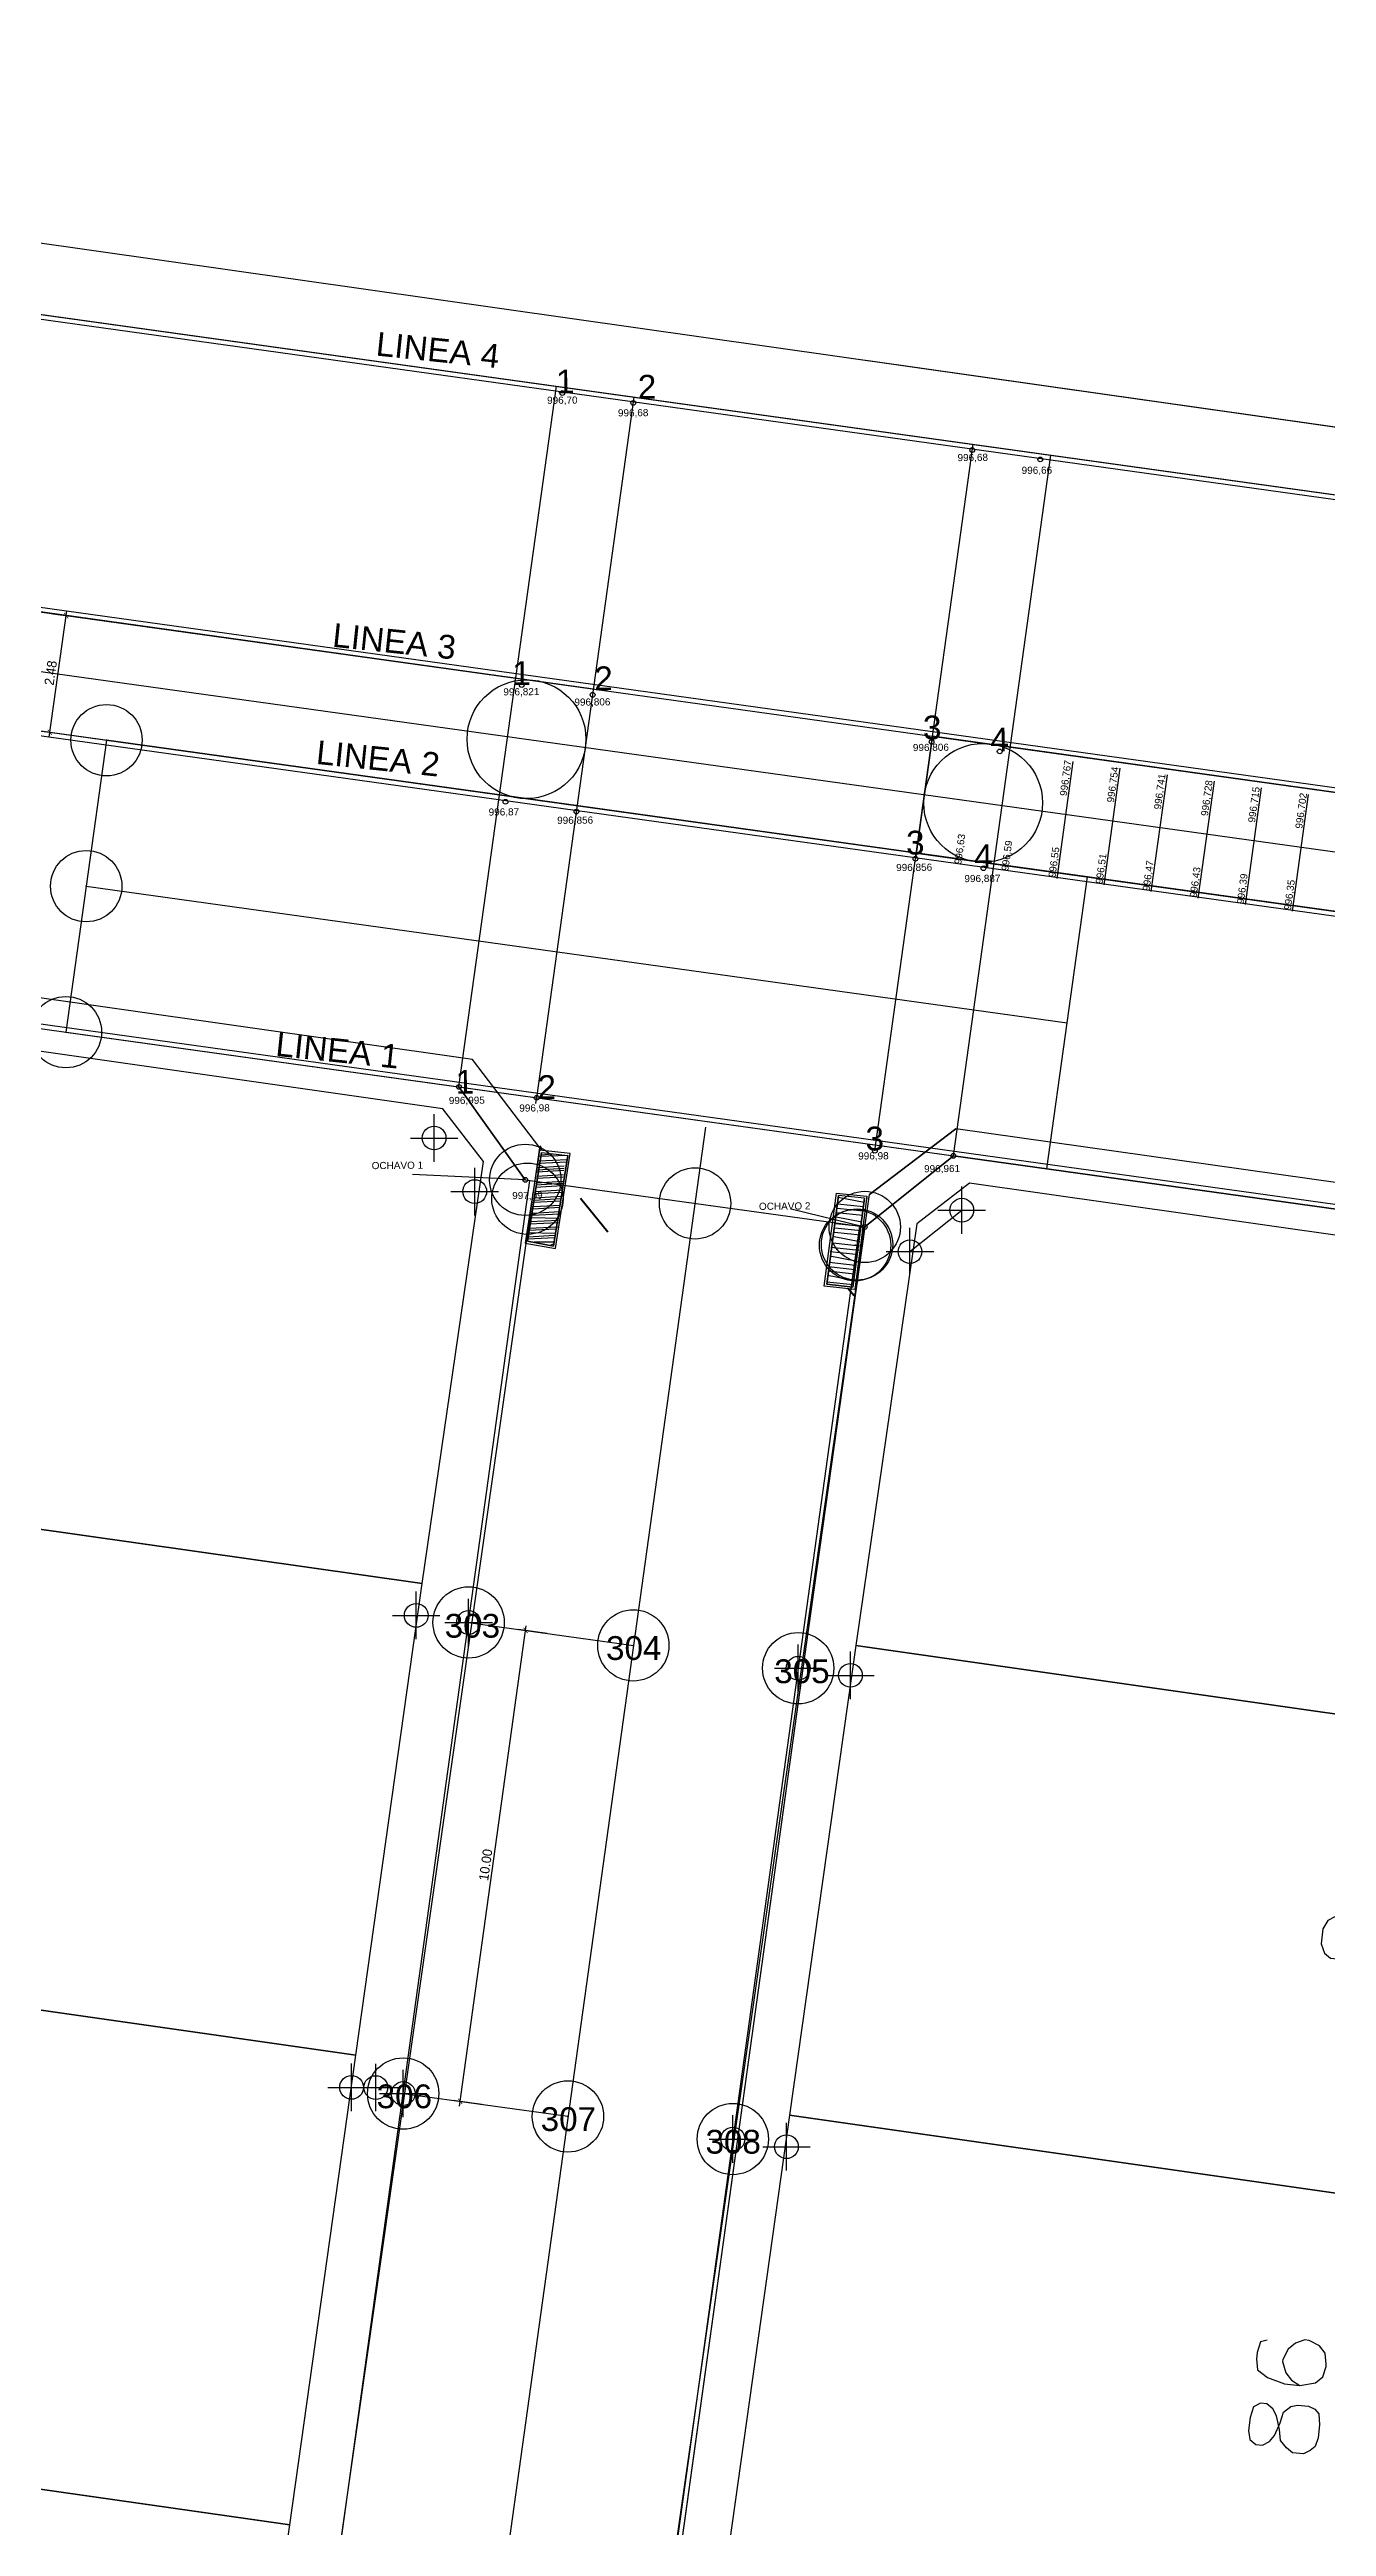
# Model space of a CAD drawing. Header units: metres. Extents: x 678 to 2349, y 417 to 1219.
# Drawn here: x 799.3 to 826.1, y 1021.7 to 1073.8 of the extents above; entities that cross this region are included whole.
import ezdxf

# ---------------------------------------------------------------- set-up
doc = ezdxf.new("R2010")
doc.units = ezdxf.units.M
doc.header["$PDMODE"] = 32
doc.header["$PDSIZE"] = 1.5
for name, color, linetype in [('12-CONDICIONES EXISTENTES', 2, 'Continuous'), ('C-ROAD-PROF-TEXT', 11, 'Continuous'), ('CONCRETO', 7, 'Continuous'), ('linea 1', 1, 'Continuous'), ('LOTE 243', 1, 'Continuous'), ('puntos nov 7', 50, 'Continuous'), ('PUNTOS V', 4, 'Continuous'), ('V-NODE', 1, 'Continuous')]:
    doc.layers.add(name, color=color, linetype=linetype)
doc.layers.add('PDF2_area escolar', color=7, linetype='Continuous', true_color=0x989898)
doc.layers.add('PDF_Geometry', color=7, linetype='Continuous', true_color=0x797979)
doc.styles.add('CITY2', font='stylu.ttf', dxfattribs={"height": 0.2})
doc.styles.get("Standard").update_dxf_attribs({"font": 'arial.ttf'})
doc.dimstyles.new('COTAS2', dxfattribs={"dimtxt": 0.02, "dimasz": 0.1, "dimexe": 0.15, "dimexo": 0.08, "dimgap": 0.05, "dimtad": 1, "dimzin": 0, "dimdsep": 46, "dimtxsty": 'CITY2', "dimblk": 'ARCHTICK', "dimcen": 1, "dimdle": 0.1, "dimclrd": 1, "dimclre": 1, "dimclrt": 2, "dimadec": 0, "dimazin": 0, "dimtfac": 1, "dimtofl": 0, "dimtmove": 0, "dimatfit": 3, "dimldrblk": 'ARCHTICK', "dimfxl": 0.18, "dimtolj": 1, "dimtzin": 0, "dimarcsym": 0})

# ---------------------------------------------------------------- blocks, each defined once
blk = doc.blocks.new('*U270')
at = {"color": 0, "linetype": 'ByBlock', "lineweight": -2, "transparency": 16777216}
for p, q in [((-1, 0), (1, 0)), ((0, -1), (0, 1))]:
    blk.add_line(p, q, dxfattribs=at)
blk.add_circle((0, 0), 0.5, dxfattribs=at)
blk = doc.blocks.new('*U285', base_point=(806.114, 1030.946, 997.411))
at = {"layer": 'V-NODE', "color": 50, "lineweight": -2, "xscale": 0.5, "yscale": 0.5, "zscale": 0.5}
blk.add_blockref('*U270', (806.114, 1030.946, 997.411), dxfattribs=at)
blk = doc.blocks.new('*U288', base_point=(806.114, 1030.946, 998.411))
at = {"layer": 'V-NODE', "color": 50, "lineweight": -2, "xscale": 0.5, "yscale": 0.5, "zscale": 0.5}
blk.add_blockref('*U270', (806.114, 1030.946, 998.411), dxfattribs=at)
blk = doc.blocks.new('*U600', base_point=(817.352, 1048.527, 997.672))
at = {"layer": 'V-NODE', "color": 50, "lineweight": -2, "xscale": 0.5, "yscale": 0.5, "zscale": 0.5}
blk.add_blockref('*U270', (817.352, 1048.527, 997.672), dxfattribs=at)
blk = doc.blocks.new('*U603', base_point=(808.195, 1049.79, 997.581))
at = {"layer": 'V-NODE', "color": 50, "lineweight": -2, "xscale": 0.5, "yscale": 0.5, "zscale": 0.5}
blk.add_blockref('*U270', (808.195, 1049.79, 997.581), dxfattribs=at)
blk = doc.blocks.new('*U606', base_point=(806.965, 1040.877, 997.925))
at = {"layer": 'V-NODE', "color": 50, "lineweight": -2, "xscale": 0.5, "yscale": 0.5, "zscale": 0.5}
blk.add_blockref('*U270', (806.965, 1040.877, 997.925), dxfattribs=at)
blk = doc.blocks.new('*U609', base_point=(816.099, 1039.616, 998.069))
at = {"layer": 'V-NODE', "color": 50, "lineweight": -2, "xscale": 0.5, "yscale": 0.5, "zscale": 0.5}
blk.add_blockref('*U270', (816.099, 1039.616, 998.069), dxfattribs=at)
blk = doc.blocks.new('*U612', base_point=(814.753, 1029.702, 998.631))
at = {"layer": 'V-NODE', "color": 50, "lineweight": -2, "xscale": 0.5, "yscale": 0.5, "zscale": 0.5}
blk.add_blockref('*U270', (814.753, 1029.702, 998.631), dxfattribs=at)
blk = doc.blocks.new('*U615', base_point=(805.605, 1030.95, 998.439))
at = {"layer": 'V-NODE', "color": 50, "lineweight": -2, "xscale": 0.5, "yscale": 0.5, "zscale": 0.5}
blk.add_blockref('*U270', (805.605, 1030.95, 998.439), dxfattribs=at)
blk = doc.blocks.new('*U879', base_point=(808.067, 1040.728, 997.38))
at = {"layer": 'V-NODE', "color": 50, "lineweight": -2, "xscale": 0.5, "yscale": 0.5, "zscale": 0.5}
blk.add_blockref('*U270', (808.067, 1040.728, 997.38), dxfattribs=at)
blk = doc.blocks.new('*U882', base_point=(815, 1039.765, 997.38))
at = {"layer": 'V-NODE', "color": 50, "lineweight": -2, "xscale": 0.5, "yscale": 0.5, "zscale": 0.5}
blk.add_blockref('*U270', (815, 1039.765, 997.38), dxfattribs=at)
blk = doc.blocks.new('*U885', base_point=(806.69, 1030.82, 997.84))
at = {"layer": 'V-NODE', "color": 50, "lineweight": -2, "xscale": 0.5, "yscale": 0.5, "zscale": 0.5}
blk.add_blockref('*U270', (806.69, 1030.82, 997.84), dxfattribs=at)
blk = doc.blocks.new('*U888', base_point=(813.625, 1029.863, 997.84))
at = {"layer": 'V-NODE', "color": 50, "lineweight": -2, "xscale": 0.5, "yscale": 0.5, "zscale": 0.5}
blk.add_blockref('*U270', (813.625, 1029.863, 997.84), dxfattribs=at)
blk = doc.blocks.new('*U1155', base_point=(818.441, 1049.399, 997.709))
at = {"layer": 'V-NODE', "color": 50, "lineweight": -2, "xscale": 0.5, "yscale": 0.5, "zscale": 0.5}
blk.add_blockref('*U270', (818.441, 1049.399, 997.709), dxfattribs=at)
blk = doc.blocks.new('*U1158', base_point=(807.341, 1050.917, 997.509))
at = {"layer": 'V-NODE', "color": 50, "lineweight": -2, "xscale": 0.5, "yscale": 0.5, "zscale": 0.5}
blk.add_blockref('*U270', (807.341, 1050.917, 997.509), dxfattribs=at)
blk = doc.blocks.new('base')
at = {"layer": 'PDF_Geometry', "lineweight": 25, "extrusion": (-0.000787417, 0.063364, 0.99799), "elevation": 0.026}
for points in [[(-314.355, -197.288), (-299.601, -195.681), (-292.744, -194.188), (-282.663, -192.111), (-274.476, -190.361), (-258.037, -185.154), (-248.029, -180.61), (-240.539, -177.71), (-228.643, -174.042), (-222.733, -172.714), (-217.384, -171.04), (-209.935, -169.248), (-202.16, -164.759), (-196.196, -160.284), (-195.073, -159.817), (-178.095, -157.457), (-154.298, -156.614), (-136.667, -154.611), (-124.436, -153.164), (-118.066, -151.474), (-100.79, -146.646), (-80.955, -140.967), (-73.385, -139.328), (-61.694, -135.822), (-40.504, -131.604), (-37.727, -130.872), (-17.661, -129.441), (1.311, -127.461), (21.092, -124.929), (41.006, -122.83), (47.376, -123.458), (63.592, -123.186), (81.402, -124.312), (85.639, -96.072), (88.705, -66.393), (92.811, -40.781), (97.16, -22.386), (100.596, -1.562), (102.483, 8.32), (109.691, 37.361), (117.528, 76.62), (126.217, 115.638), (131.513, 149.592), (134.682, 173.973), (136.916, 195.591), (139.956, 229.678), (141.558, 250.676), (142.614, 271.37), (143.252, 283.21), (147.066, 312.938), (152.58, 355.631), (153.554, 396.042), (150.869, 418.02), (151.777, 438.639), (150.959, 458.028), (151.777, 438.639), (150.869, 418.02), (153.554, 396.042), (152.58, 355.631), (147.066, 312.938), (143.252, 283.21), (142.614, 271.37), (141.558, 250.676), (139.956, 229.678), (136.916, 195.591), (134.682, 173.973), (131.513, 149.592), (126.217, 115.638), (117.528, 76.62), (109.691, 37.361), (102.483, 8.32), (100.596, -1.562), (97.16, -22.386), (92.811, -40.781), (88.705, -66.393), (85.639, -96.072), (81.402, -124.312), (63.592, -123.186), (47.376, -123.458), (41.006, -122.83), (21.092, -124.929), (1.311, -127.461), (-17.661, -129.441), (-37.727, -130.872), (-40.504, -131.604), (-61.694, -135.822), (-73.385, -139.328), (-80.955, -140.967), (-100.79, -146.646), (-118.066, -151.474), (-124.436, -153.164), (-136.667, -154.611), (-154.298, -156.614), (-178.095, -157.457), (-195.073, -159.817), (-196.196, -160.284), (-202.16, -164.759), (-209.935, -169.248), (-217.384, -171.04), (-222.733, -172.714), (-228.643, -174.042), (-240.539, -177.71), (-248.029, -180.61), (-258.037, -185.154), (-274.476, -190.361), (-282.663, -192.111), (-292.744, -194.188), (-299.601, -195.681), (-314.355, -197.288), (-312.178, -178.446), (-309.146, -157.898), (-306.876, -132.899), (-305.823, -118.002), (-298.643, -78.802), (-291.055, -45.077), (-282.252, -15.116), (-275.645, 10.473), (-270.319, 33.898), (-263.825, 63.164), (-258.15, 86.408), (-284.424, 123.888)], [(90.41, -55.701), (23.541, -45.327), (22.42, -46.165), (14.042, -106.087)], [(129.33, 446.993), (130.719, 376.627), (119.722, 267.265), (72.738, -35.348), (74.134, -37.232), (92.979, -40.152)], [(76.721, 35.815), (75.319, 37.653), (36.902, 43.626), (35.023, 42.276), (24.12, -27.822), (25.516, -29.706), (63.985, -35.639), (65.818, -34.283)], [(75.319, 37.653), (76.721, 35.815), (65.818, -34.283), (63.985, -35.639)], [(72.703, -35.252), (73.02, -33.389), (72.477, -33.277), (72.154, -35.185), (72.76, -35.166)], [(72.798, -34.846), (72.239, -34.871)], [(72.793, -34.891), (72.233, -34.917)], [(72.787, -34.937), (72.228, -34.962)], [(72.776, -35.029), (72.171, -35.048)], [(72.771, -35.074), (72.165, -35.094)], [(72.708, -35.206), (72.474, -35.224)], [(72.864, -34.297), (72.305, -34.323)], [(72.853, -34.389), (72.294, -34.414)], [(72.848, -34.434), (72.288, -34.46)], [(72.837, -34.526), (72.277, -34.551)], [(72.831, -34.571), (72.272, -34.597)], [(72.826, -34.617), (72.266, -34.643)], [(72.815, -34.709), (72.255, -34.734)], [(72.809, -34.754), (72.25, -34.78)], [(65.92, -34.203), (66.191, -32.334), (66.74, -32.4), (66.468, -34.269)], [(72.97, -33.8), (72.365, -33.82)], [(72.914, -33.886), (72.36, -33.865)], [(72.908, -33.932), (72.349, -33.957)], [(72.903, -33.977), (72.343, -34.003)], [(72.892, -34.069), (72.332, -34.094)], [(72.886, -34.114), (72.327, -34.14)], [(72.875, -34.206), (72.316, -34.231)], [(72.87, -34.252), (72.31, -34.277)], [(65.981, -33.7), (66.524, -33.812)], [(65.964, -33.837), (66.513, -33.903)], [(65.953, -33.928), (66.501, -33.994)], [(65.942, -34.02), (66.49, -34.086)], [(65.931, -34.111), (66.474, -34.223)], [(73.015, -33.434), (72.455, -33.46)], [(73.009, -33.48), (72.45, -33.505)], [(72.998, -33.571), (72.444, -33.551)], [(72.993, -33.617), (72.433, -33.642)], [(72.987, -33.663), (72.382, -33.683)], [(72.976, -33.754), (72.371, -33.774)], [(72.883, -33.372), (72.466, -33.368)], [(72.568, -33.288), (72.472, -33.322)], [(66.041, -33.197), (66.59, -33.263)], [(66.03, -33.288), (66.573, -33.4)], [(66.014, -33.425), (66.562, -33.492)], [(66.003, -33.517), (66.551, -33.583)], [(65.992, -33.608), (66.54, -33.674)], [(66.158, -32.608), (66.707, -32.674)], [(66.147, -32.7), (66.696, -32.766)], [(66.136, -32.791), (66.685, -32.857)], [(66.125, -32.883), (66.668, -32.994)], [(66.109, -33.02), (66.657, -33.086)], [(66.052, -33.106), (66.646, -33.177)], [(66.186, -32.38), (66.734, -32.446)], [(66.175, -32.471), (66.718, -32.583)], [(57.749, -10.033), (57.892, -10.003), (57.965, -9.78), (57.982, -9.643), (57.963, -9.409), (57.751, -9.245), (57.397, -9.109), (57.077, -9.071), (56.746, -9.123), (56.592, -9.244), (56.519, -9.467), (56.514, -9.513), (56.532, -9.747), (56.652, -9.9), (56.87, -10.019), (56.961, -10.03), (57.155, -9.961), (57.309, -9.84), (57.428, -9.623), (57.433, -9.577), (57.369, -9.338), (57.249, -9.184), (57.077, -9.071)]]:
    blk.add_lwpolyline(points, dxfattribs=at)
for points in [[(93.203, -39.066), (95.489, -29.326), (75.324, -26.2), (73.93, -35.075), (74.768, -36.196)], [(72.743, -35.303), (73.071, -33.348), (72.437, -33.226), (72.103, -35.226)], [(72.477, -33.277), (73.02, -33.389), (72.703, -35.252), (72.154, -35.185)], [(65.869, -34.243), (66.151, -32.283), (66.791, -32.36), (66.509, -34.32)], [(66.74, -32.4), (66.191, -32.334), (65.92, -34.203), (66.468, -34.269)], [(46.42, -21.698), (44.906, -31.578), (63.706, -34.492), (64.827, -33.653), (66.221, -24.779)], [(95.489, -29.326), (97.16, -22.386), (97.599, -19.517), (76.844, -16.275), (75.324, -26.2)], [(47.981, -11.824), (46.42, -21.698), (66.221, -24.779), (67.736, -14.899)], [(97.599, -19.517), (99.251, -9.654), (78.359, -6.395), (76.844, -16.275)], [(56.513, -18.37), (56.444, -18.176), (56.317, -18.068), (56.18, -18.051), (56.032, -18.126), (55.924, -18.252), (55.846, -18.521), (55.727, -18.739), (55.573, -18.859), (55.43, -18.888), (55.202, -18.861), (55.07, -18.799), (55.035, -18.702), (54.966, -18.508), (55.005, -18.188), (55.118, -18.016), (55.175, -17.93), (55.317, -17.901), (55.546, -17.928), (55.678, -17.991), (55.798, -18.144), (55.862, -18.384), (55.875, -18.664), (55.95, -18.812), (56.076, -18.92), (56.213, -18.936), (56.361, -18.861), (56.474, -18.69)], [(49.496, -1.944), (47.981, -11.824), (67.736, -14.899), (69.25, -5.019)], [(99.251, -9.654), (100.596, -1.562), (100.948, 0.204), (79.92, 3.48), (78.359, -6.395)], [(58.163, -8.135), (58.14, -7.947), (58.014, -7.839), (57.876, -7.822), (57.728, -7.897), (57.62, -8.023), (57.496, -8.286), (57.423, -8.509), (57.269, -8.63), (57.126, -8.659), (56.898, -8.632), (56.766, -8.569), (56.686, -8.467), (56.668, -8.233), (56.701, -7.959), (56.768, -7.781), (56.871, -7.701), (57.019, -7.626), (57.248, -7.654), (57.374, -7.762), (57.494, -7.915), (57.512, -8.149), (57.571, -8.435), (57.646, -8.583), (57.772, -8.691), (57.909, -8.707), (58.057, -8.632), (58.13, -8.409)]]:
    blk.add_lwpolyline(points, close=True, dxfattribs=at)
at = {"layer": 'PDF_Geometry', "color": 2, "lineweight": 40, "extrusion": (-0.000787417, 0.063364, 0.99799), "elevation": 0.026}
for points in [[(72.697, -35.297), (72.732, -35.394)], [(71.331, -33.556), (71.893, -34.273)], [(66.168, -32.146), (66.288, -32.299)]]:
    blk.add_lwpolyline(points, dxfattribs=at)
blk = doc.blocks.new('_ArchTick')
at = {"color": 0, "linetype": 'ByBlock', "const_width": 0.15}
blk.add_lwpolyline([(-0.5, -0.5), (0.5, 0.5)], dxfattribs=at)
blk = doc.blocks.new('*D3948')
at = {"layer": 'Defpoints', "color": 0, "transparency": 16777216}
for p in [(809.266, 1040.561), (809.8, 1040.487, 997.925), (808.424, 1030.582, 997.925)]:
    blk.add_point(p, dxfattribs=at)
at = {"layer": 'PUNTOS V', "color": 1, "lineweight": -2, "transparency": 16777216}
blk.add_line((807.877, 1030.557), (809.28, 1040.66), dxfattribs=at)
at = {"layer": 'PUNTOS V', "color": 1, "linetype": 'Continuous', "lineweight": -2, "transparency": 16777216}
for p, q in [((809.721, 1040.498), (809.118, 1040.582)), ((808.345, 1030.593), (807.742, 1030.677))]:
    blk.add_line(p, q, dxfattribs=at)
at = {"layer": 'PUNTOS V', "color": 1, "lineweight": -2, "transparency": 16777216, "xscale": 0.1, "yscale": 0.1, "zscale": 0.1}
for p, rotation in [((809.266, 1040.561), 82.0910911507743), ((807.89, 1030.656), 262.0910911507743)]:
    blk.add_blockref('_ArchTick', p, dxfattribs=dict(at, rotation=rotation))
at = {"layer": 'PUNTOS V', "color": 2, "transparency": 16777216, "insert": (808.426, 1035.63), "char_height": 0.2, "attachment_point": 5, "rotation": 82.0911, "style": 'CITY2'}
blk.add_mtext('\\A1;10.00', dxfattribs=at)
blk = doc.blocks.new('*D4859')
at = {"layer": '12-CONDICIONES EXISTENTES', "color": 1, "lineweight": -2, "transparency": 16777216}
blk.add_line((799.243, 1059.351), (799.613, 1062.005), dxfattribs=at)
at = {"layer": '12-CONDICIONES EXISTENTES', "color": 1, "linetype": 'Continuous', "lineweight": -2, "transparency": 16777216}
for p, q in [((799.321, 1061.945), (799.748, 1061.885)), ((798.979, 1059.489), (799.406, 1059.429))]:
    blk.add_line(p, q, dxfattribs=at)
at = {"layer": 'Defpoints', "color": 0, "transparency": 16777216}
for p in [(799.242, 1061.956, 997.203), (799.599, 1061.906), (798.9, 1059.5, 997.203)]:
    blk.add_point(p, dxfattribs=at)
at = {"layer": '12-CONDICIONES EXISTENTES', "color": 1, "lineweight": -2, "transparency": 16777216, "xscale": 0.1, "yscale": 0.1, "zscale": 0.1}
for p, rotation in [((799.599, 1061.906), 82.06968291347354), ((799.257, 1059.45), 262.0696829134736)]:
    blk.add_blockref('_ArchTick', p, dxfattribs=dict(at, rotation=rotation))
at = {"layer": '12-CONDICIONES EXISTENTES', "color": 2, "transparency": 16777216, "insert": (799.275, 1060.699), "char_height": 0.2, "attachment_point": 5, "rotation": 82.0697, "style": 'CITY2'}
blk.add_mtext('\\A1;2.48', dxfattribs=at)

msp = doc.modelspace()

# ---------------------------------------------------------------- linework, layer by layer
for p, q in [((810.69376, 1060.3607, 996.877), (790.50526, 1063.17298, 997.203)), ((810.35237, 1057.90414), (790.14237, 1060.71958, 997.203)), ((817.82472, 1059.36736, 997.581), (817.48249, 1056.91059)), ((859.4605, 1053.56746, 997.581), (817.82486, 1059.36734, 997.581)), ((817.48249, 1056.91059), (859.10868, 1051.11252, 995.067))]:
    msp.add_line(p, q)
for points, elevation in [([(791.41247, 1069.30647), (858.70585, 1059.93245), (860.54779, 1061.29371), (868.16378, 1119.27689), (868.37945, 1120.91882), (869.97397, 1121.02111), (912.14397, 1124.26111), (919.37678, 1124.87898), (928.44625, 1127.20783)], 997.203), ([(791.41247, 1069.30647), (858.70585, 1059.93245), (860.54779, 1061.29371), (868.16297, 1119.27611), (869.97397, 1121.02111), (881.27383, 1121.8893), (891.24465, 1122.65258), (901.21506, 1123.42142), (911.18567, 1124.18748), (919.37678, 1124.87898), (928.44625, 1127.20783)], 997.203), ([(800.44921, 1059.28399), (810.37844, 1057.90068)], 995.067), ([(800.0225, 1056.2135), (820.657, 1053.33893)], 995.067), ([(809.25922, 1050.03781), (807.86472, 1051.99098)], 997.581), ([(816.40032, 1049.04604), (818.2643, 1050.54231)], 997.672), ([(818.2643, 1050.54231), (856.59489, 1045.20283)], 997.203), ([(809.25922, 1050.03781), (816.40032, 1049.04604)], 997.581)]:
    msp.add_lwpolyline(points, dxfattribs=dict(elevation=elevation))
at = {"elevation": 995.067}
for points in [[(914.9689, 1043.33114), (876.14432, 1048.73944), (866.23988, 1050.11914), (859.10868, 1051.11252), (817.55125, 1056.9015), (800.44921, 1059.28399), (799.59579, 1053.14301), (826.52967, 1049.39094), (856.59489, 1045.20283), (857.99525, 1043.29413), (857.86209, 1042.33568), (864.99359, 1041.34487), (865.13307, 1042.30842), (866.99453, 1043.75415), (905.34372, 1038.41207), (906.7622, 1036.57971), (906.75506, 1036.52845), (913.88579, 1035.5321), (915.74333, 1036.9634), (954.17384, 1031.61), (955.02804, 1037.75087)], [(856.7075, 1051.44701), (817.50964, 1056.9073), (810.37845, 1057.90075), (800.44921, 1059.28399), (799.59579, 1053.14301), (826.52967, 1049.39094), (855.85209, 1045.3063)]]:
    msp.add_lwpolyline(points, close=True, dxfattribs=at)
msp.add_lwpolyline([(799.595, 1053.143), (807.86472, 1051.99098)])
msp.add_lwpolyline([(816.40032, 1049.04604), (815.10127, 1039.765), (813.72568, 1029.863), (812.34968, 1019.958), (810.97368, 1010.053), (809.59767, 1000.148), (808.22167, 990.243), (806.93073, 980.9503), (809.09112, 978.02224), (819.0049, 976.63975), (827.37539, 975.48704), (835.73976, 974.32772), (845.63753, 972.95586), (848.52393, 975.12321), (849.54872, 982.49926), (850.92485, 992.40412), (851.69623, 997.95618), (853.07236, 1007.86104), (854.44849, 1017.7659), (855.82462, 1027.67076), (857.20075, 1037.57562), (857.99525, 1043.29413), (856.59489, 1045.20283), (818.26431, 1050.54236)], close=True)
for centre in [(809.28497, 1059.30457, 996.877), (818.89165, 1057.96651, 498.88923)]:
    msp.add_circle(centre, 1.25)
for p in [(800.45, 1059.284), (800.0225, 1056.2135, 995.067), (799.595, 1053.143), (809.25922, 1050.03781, 997.581), (812.82977, 1049.54193, 997.581), (816.40032, 1049.04604)]:
    msp.add_point(p)
at = {"layer": '12-CONDICIONES EXISTENTES', "color": 1, "linetype": 'Continuous', "elevation": 997.203}
for points in [[(791.26839, 1069.22557), (957.85334, 1046.02015)], [(791.28218, 1069.32462), (957.86718, 1046.11919)], [(789.22921, 1054.58692), (955.80806, 1031.38235)], [(789.24301, 1054.68596), (955.8219, 1031.48139)]]:
    msp.add_lwpolyline(points, dxfattribs=at)
at = {"layer": '12-CONDICIONES EXISTENTES', "color": 1}
for points, elevation in [([(790.44058, 1063.28295), (957.01942, 1040.07838)], 997.203), ([(790.42678, 1063.18391), (957.00563, 1039.97934)], 997.203), ([(790.2557, 1061.95577), (956.83455, 1038.7512)], 997.203), ([(790.08462, 1060.72763), (956.66346, 1037.52306)], 997.203), ([(790.07082, 1060.62858), (956.64967, 1037.42401)], 997.203), ([(809.48184, 1051.64031), (809.51277, 1051.86237)], 996.877)]:
    msp.add_lwpolyline(points, dxfattribs=dict(at, elevation=elevation))
at = {"layer": 'CONCRETO'}
for p, q in [((806.69086, 1030.823, 997.925), (809.35827, 1050.02406, 997.925)), ((809.25922, 1050.03781), (809.25923, 1050.03781, 0.105)), ((809.25922, 1050.03781), (809.25923, 1050.03781, 0.105)), ((816.29172, 1049.06112, 997.25804), (813.62468, 1029.86275, 997.925)), ((805.315, 1020.918, 998.46), (806.69, 1030.82, 997.84)), ((813.62468, 1029.86275, 997.925), (812.249, 1019.958, 998.46))]:
    msp.add_line(p, q, dxfattribs=at)
msp.add_lwpolyline([(800.45, 1059.284), (799.59579, 1053.14301), (807.86472, 1051.99098), (809.25922, 1050.03781), (816.40032, 1049.04604), (818.2643, 1050.54231), (820.22938, 1050.26922), (821.08461, 1056.40864), (800.45, 1059.284)], dxfattribs=at)
at = {"layer": 'CONCRETO', "elevation": 997.581}
msp.add_lwpolyline([(816.39077, 1049.04736), (804.93779, 966.60434)], dxfattribs=at)
at = {"layer": 'linea 1', "elevation": 997.581}
for points in [[(813.04755, 1051.1446), (773.76855, 768.39907)], [(816.47565, 1049.65839), (816.47322, 1049.64086)]]:
    msp.add_lwpolyline(points, dxfattribs=at)
at = {"layer": 'linea 1'}
for p in [(809.305, 1049.64035, 997.09), (816.23838, 1048.67716, 996.97), (808.06685, 1040.72788, 997.925), (811.532, 1040.2465, 997.925), (815.00026, 1039.76469, 997.581), (806.69045, 1030.82006, 997.925), (810.15716, 1030.33846, 997.581), (813.62468, 1029.86275, 997.925)]:
    msp.add_point(p, dxfattribs=at)
at = {"layer": 'LOTE 243', "elevation": 996.782}
msp.add_lwpolyline([(816.42216, 1067.27715), (882.14281, 1057.94888)], dxfattribs=at)
at = {"layer": 'PUNTOS V', "color": 1}
for points in [[(807.86472, 1051.99098), (809.91292, 1066.72934)], [(814.85553, 1049.42567), (816.40032, 1049.04604)]]:
    msp.add_lwpolyline(points, dxfattribs=at)
for points, elevation in [([(809.49898, 1051.76333), (811.54717, 1066.50169)], 996.877), ([(816.61323, 1050.64873), (818.67828, 1065.50832)], 997.581), ([(818.2643, 1050.54231), (820.3125, 1065.28067)], 997.203), ([(817.80776, 1059.24645), (817.46636, 1056.7899)], 997.581), ([(820.7792, 1058.8335), (820.43781, 1056.37696)], 997.581), ([(821.76968, 1058.69585), (821.42829, 1056.23931)], 997.581), ([(822.76016, 1058.5582), (822.41877, 1056.10166)], 997.581), ([(823.75064, 1058.42055), (823.40925, 1055.96401)], 997.581), ([(824.74112, 1058.2829), (824.39973, 1055.82636)], 997.581), ([(825.7316, 1058.14525), (825.39021, 1055.68871)], 997.581), ([(809.25922, 1050.03781), (807.86472, 1051.99098)], 997.581), ([(816.40032, 1049.04604), (818.2643, 1050.54231)], 997.672), ([(809.25922, 1050.03781), (806.8853, 1050.14792)], 997.581), ([(809.2097, 1050.04469), (816.40032, 1049.04604)], 997.581), ([(817.352, 1048.527), (818.441, 1049.399)], 997.672), ([(808.06685, 1040.72788), (811.53355, 1040.24629)], 997.925), ([(806.69086, 1030.823), (810.15757, 1030.3414)], 997.925)]:
    msp.add_lwpolyline(points, dxfattribs=dict(at, elevation=elevation))
for centre in [(810.03836, 1066.58605, 996.877), (811.52931, 1066.37877, 996.877), (818.6607, 1065.3872, 997.581), (820.09271, 1065.18826, 997.672), (809.18463, 1060.44511, 996.877), (810.67589, 1060.23795, 996.877), (817.80776, 1059.24645, 997.581), (819.23897, 1059.04732, 996.877), (808.84313, 1057.98874, 996.877), (810.3345, 1057.7814, 996.173), (817.46636, 1056.7899, 996.877), (818.89748, 1056.59095, 996.877), (807.86472, 1051.99098), (809.49898, 1051.76333, 996.877), (816.61323, 1050.64873, 997.581), (818.2643, 1050.54231, 997.581), (809.25922, 1050.03781, 997.581), (816.40032, 1049.04604, 997.672)]:
    msp.add_circle(centre, 0.05, dxfattribs=at)
at = {"layer": 'PUNTOS V', "color": 4}
msp.add_point((816.197, 1048.662, 997.419), dxfattribs=at)

# ---------------------------------------------------------------- block references
at = {"layer": 'PDF2_area escolar'}
msp.add_blockref('base', (882.736, 1016.336, 999.038), dxfattribs=at)
at = {"layer": 'puntos nov 7'}
for name, p in [('*U1158', (807.341, 1050.917, 997.509)), ('*U603', (808.195, 1049.79, 997.581)), ('*U1155', (818.441, 1049.399, 997.709)), ('*U600', (817.352, 1048.527, 997.672)), ('*U606', (806.965, 1040.877, 997.925)), ('*U879', (808.067, 1040.728, 997.38)), ('*U882', (815, 1039.765, 997.38)), ('*U609', (816.099, 1039.616, 998.069)), ('*U615', (805.605, 1030.95, 998.439)), ('*U285', (806.114, 1030.946, 997.411)), ('*U288', (806.114, 1030.946, 998.411)), ('*U885', (806.69, 1030.82, 997.84)), ('*U888', (813.625, 1029.863, 997.84)), ('*U612', (814.753, 1029.702, 998.631))]:
    msp.add_blockref(name, p, dxfattribs=at)

# ---------------------------------------------------------------- texts
at = {"layer": 'C-ROAD-PROF-TEXT', "color": 11, "linetype": 'Continuous', "lineweight": -3, "attachment_point": 8}
for s, insert, char_height, rotation in [('{\\C2;LINEA 4}', (807.39436, 1067.2415, 1993.754), 0.5, 354.035384), ('{\\C2;1}', (810.10037, 1066.57813, 1993.754), 0.5, 0.571108), ('{\\C2;2}', (811.82328, 1066.4681, 1993.754), 0.5, 0.571108), ('{\\C2;996,70}', (810.0391, 1066.33262, 996.877), 0.15, 0.571108), ('{\\C2;996,68}', (811.5297, 1066.0684, 996.877), 0.15, 0.571108), ('{\\C2;996,68}', (818.67365, 1065.12823, 997.581), 0.15, 0.571108), ('{\\C2;996,66}', (820.02242, 1064.85953, 1995.253), 0.15, 0.571108), ('{\\C2;LINEA 3}', (806.47791, 1061.10879, 1993.754), 0.5, 354.035384), ('{\\C2;1}', (809.18393, 1060.44542, 1993.754), 0.5, 0.571108), ('{\\C2;2}', (810.90684, 1060.33538, 1993.754), 0.5, 0.571108), ('{\\C2;996,821}', (809.1777, 1060.20107, 1994.458), 0.15, 0.571108), ('{\\C2;996,806}', (810.67233, 1059.98542, 1994.458), 0.15, 0.571108), ('{\\C2;3}', (817.82229, 1059.29429, 997.581), 0.5, 0.571108), ('{\\C2;996,806}', (817.7927, 1059.03034, 1995.162), 0.15, 0.571108), ('{\\C2;4}', (819.23827, 1059.04763, 1993.845), 0.5, 0.571108), ('{\\C2;996,767}', (820.72787, 1058.47464, 997.581), 0.15, 82.350414), ('{\\C2;996,754}', (821.71835, 1058.33702, 997.581), 0.15, 82.350414), ('{\\C2;996,741}', (822.70758, 1058.19033, 997.581), 0.15, 82.350414), ('{\\C2;996,728}', (823.69806, 1058.05272, 997.581), 0.15, 82.350414), ('{\\C2;996,715}', (824.68855, 1057.9151, 997.581), 0.15, 82.350414), ('{\\C2;996,702}', (825.6817, 1057.78638, 997.581), 0.15, 82.350414), ('{\\C2;996,87}', (808.8099, 1057.67293, 997.581), 0.15, 0.571108), ('{\\C2;996,856}', (810.30925, 1057.49838, 997.581), 0.15, 0.571108), ('{\\C2;3}', (817.46648, 1056.8723, 1994.458), 0.5, 0.571108), ('{\\C2;996,63}', (818.50115, 1056.98106, 997.581), 0.15, 82.350414), ('{\\C2;4}', (818.89698, 1056.59118, 1993.845), 0.5, 0.571108), ('{\\C2;996,59}', (819.49163, 1056.84344, 997.581), 0.15, 82.350414), ('{\\C2;996,55}', (820.48212, 1056.70583, 997.581), 0.15, 82.350414), ('{\\C2;996,856}', (817.44111, 1056.50688, 998.285), 0.15, 0.571108), ('{\\C2;996,51}', (821.4726, 1056.56822, 997.581), 0.15, 82.350414), ('{\\C2;996,47}', (822.46183, 1056.42153, 997.581), 0.15, 82.350414), ('{\\C2;996,43}', (823.45232, 1056.28391, 997.581), 0.15, 82.350414), ('{\\C2;996,887}', (818.87661, 1056.27356, 2992.13), 0.15, 0.571108), ('{\\C2;996,39}', (824.4428, 1056.1463, 997.581), 0.15, 82.350414), ('{\\C2;996,35}', (825.43595, 1056.01757, 997.581), 0.15, 82.350414), ('{\\C2;LINEA 1}', (805.28338, 1052.51117, 996.877), 0.5, 354.035384), ('{\\C2;1}', (807.9894, 1051.8478, 996.877), 0.5, 0.571108), ('{\\C2;2}', (809.71231, 1051.73776, 996.877), 0.5, 0.571108), ('{\\C2;996,995}', (808.03035, 1051.60661, 997.581), 0.15, 0.571108), ('{\\C2;996,98}', (809.45497, 1051.44691, 997.581), 0.15, 0.571108), ('{\\C2;3}', (816.61323, 1050.64873, 997.581), 0.5, 0.571108), ('{\\C2;OCHAVO 1}', (806.56984, 1050.26527, 996.877), 0.15, 0.571108), ('{\\C2;996,98}', (816.58409, 1050.43893, 997.581), 0.15, 0.571108), ('{\\C2;996,961}', (818.0283, 1050.17167, 1995.253), 0.15, 0.571108), ('{\\C2;997,09}', (809.30554, 1049.60704, 996.877), 0.15, 0.571108), ('{\\C2;OCHAVO 2}', (814.71702, 1049.40832, 996.877), 0.15, 0.571108)]:
    msp.add_mtext(s, dxfattribs=dict(at, insert=insert, char_height=char_height, rotation=rotation))
at = {"layer": 'C-ROAD-PROF-TEXT', "color": 11, "linetype": 'Continuous', "lineweight": -3, "insert": (806.13663, 1058.65234, 1993.754), "char_height": 0.5, "width": 2.8904343, "attachment_point": 8, "rotation": 354.035384}
msp.add_mtext('{\\C2;LINEA 2}', dxfattribs=at)
at = {"layer": 'linea 1', "char_height": 0.5, "attachment_point": 1}
for s, insert in [('303', (807.56365, 1040.90877, 997.925)), ('304', (810.95774, 1040.4402, 997.925)), ('305', (814.49648, 1039.95165, 997.925)), ('306', (806.13216, 1031.01155, 997.925)), ('307', (809.5829, 1030.53216, 997.581)), ('308', (813.05043, 1030.05644, 997.925))]:
    msp.add_mtext_dynamic_manual_height_columns(s, width=1.32611, gutter_width=12.5, heights=[0], dxfattribs=dict(at, insert=insert))

# ---------------------------------------------------------------- dimensions: what is measured, and where the dimension line sits
at = {"layer": '12-CONDICIONES EXISTENTES', "color": 1}
dim = msp.add_aligned_dim(p1=(798.89987, 1059.49966, 997.203), p2=(799.24203, 1061.95594, 997.203), distance=-0.36067, dimstyle='COTAS2', dxfattribs=at)
dim.commit()
dim.dimension.update_dxf_attribs({"geometry": '*D4859', "text_midpoint": (799.27518, 1060.69935)})
at = {"layer": 'PUNTOS V', "color": 1}
dim = msp.add_aligned_dim(p1=(808.42421, 1030.5822, 997.925), p2=(809.8002, 1040.48708, 997.925), distance=0.5389, dimstyle='COTAS2', dxfattribs=at)
dim.commit()
dim.dimension.update_dxf_attribs({"geometry": '*D3948', "text_midpoint": (808.42631, 1035.62993)})

doc.saveas('drawing.dxf')
